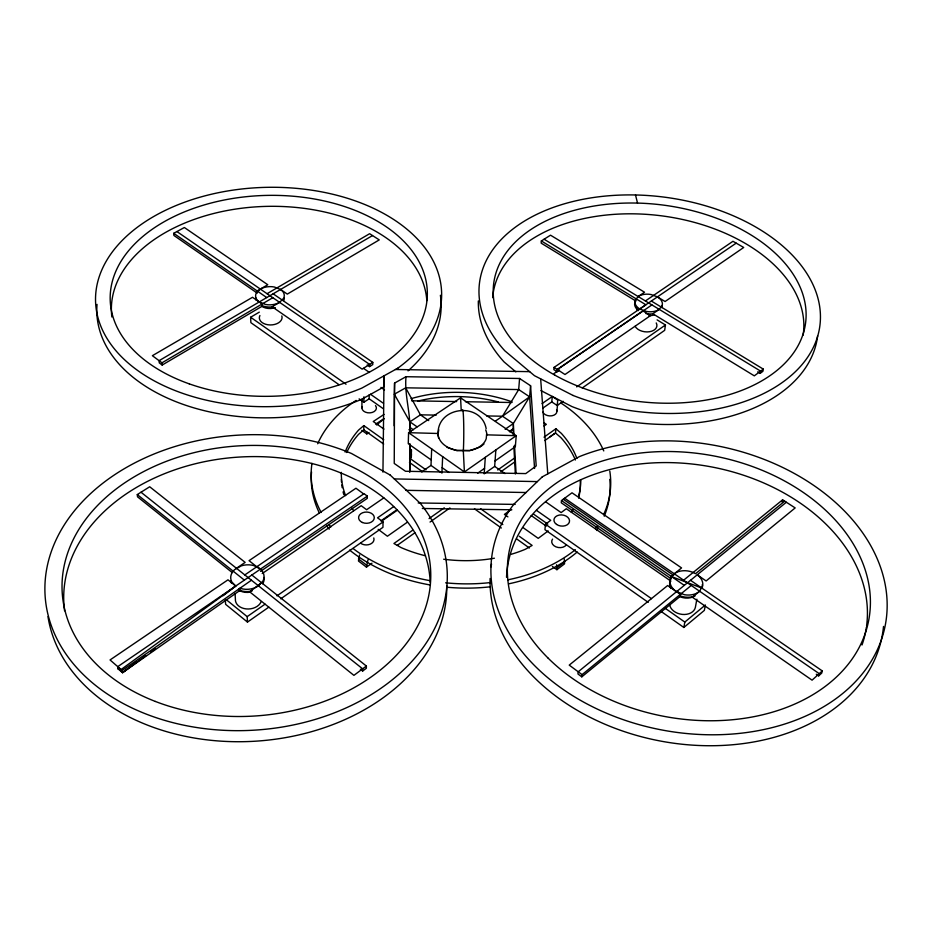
<?xml version="1.0" encoding="UTF-8"?>
<svg xmlns="http://www.w3.org/2000/svg" width="933" height="933" viewBox="0 0 933 933"><rect width="100%" height="100%" fill="white"/><g stroke="black" fill="none" stroke-linecap="round" stroke-linejoin="round"><path stroke-width="1.4" d="M409.727 472.32L409.785 457.403M409.739 450.522L409.75 444.703M409.75 433.087C411.15 414.147 404.281 395.65 405.995 376.71L519.576 378.483L530.574 385.737L536.207 465.917L525.757 473.591L405.505 471.27L394.239 463.456L394.577 383.078L405.995 376.71M409.89 471.235L409.902 443.63M409.914 432.002L409.914 421.833L394.332 394.204L394.577 383.078M394.192 425.798L394.332 394.204L405.692 387.825L518.69 389.562L529.617 396.817L534.574 468.448M359.578 554.972L358.435 561.025L366.447 567.124L371.975 563.194M361.911 407.838L361.957 399.207M346.714 452.517A119.599 84.04 3.2 0 1 358.54 434.346L363.8 429.845L363.823 425.588L383.766 439.781M369.211 394.729L369.176 398.811L363.893 402.228L363.928 396.793M251.852 575.02L366.377 666.045L366.354 668.273L362.622 671.06L362.645 668.833L141.011 492.227M369.025 432.457L366.821 433.915L366.832 431.827M366.447 567.124L367.999 559.753M244.796 574.926L364.045 493.709L367.322 496.123L367.299 498.35L260.529 571.346M273.136 293.813L372.792 362.377L372.768 364.605L369.585 366.622L369.608 364.406L176.92 231.559M382.95 472.121L384.046 375.812L383.848 386.938L361.794 399.242A172.208 109.791 -1.3 0 1 182.238 404.059A172.208 109.791 -1.3 0 1 97.044 304.391M393.621 506.666L377.55 517.827L383.043 521.897L382.95 527.343L280.74 598.823M411.325 452.762L411.383 449.904L409.867 449.881M409.855 455.456L409.785 457.741L411.301 457.765L411.383 453.415L409.867 453.391M411.301 454.884L411.383 449.904M421.623 471.876L430.999 465.415L431.676 448.913M480.355 446.942L469.649 450.627L456.937 450.487A24.386 16.747 3.2 0 1 438.078 434.067C436.994 406.24 481.125 401.412 486.186 428.725M441.904 473.148L442.662 456.657M411.383 450.359L409.867 450.336L409.82 452.377L409.867 451.56L411.383 451.584L411.301 452.493M485.3 457.322L484.192 473.801L494.665 466.407L495.855 449.939M513.22 434.766L513.337 423.547L529.617 396.817L530.574 385.737M519.576 378.483L518.69 389.562L502.49 416.211L495.446 421.051M638.16 296.531A13.832 8.724 7.1 0 1 651.047 294.525L657.485 296.904A13.832 8.724 7.1 0 1 662.22 305.464L659.234 309.371A13.832 8.724 7.1 0 1 646.242 311.412L639.77 308.998A13.832 8.724 7.1 0 1 635.116 300.391L638.16 296.531L644.528 292.216L550.517 235.186L541.338 240.959L541.152 243.14L635.7 300.927M736.184 243.151L554.05 367.404L553.84 369.62L557.083 371.731L559.462 370.098M551.765 401.913L552.289 396.502L557.736 400.094L557.199 405.493L551.765 401.913L542.703 408.222M557.083 371.731L557.293 369.515L642.895 310.911L650.523 315.587L564.99 374.506L554.05 367.404M536.51 510.398L550.715 520.334L545.478 524.241L544.93 529.664L648.237 602.38M556.896 411.115L557.619 403.966M544.814 440.563L555.485 432.982L555.916 428.737L561.374 433.402A119.856 84.028 3.2 0 1 576.886 458.418M564.675 498.222L674.302 573.783L681.568 567.929L572.011 492.799L561.503 500.566L561.269 502.794L670.804 578.53L671.165 576.314M552.359 566.448L556.908 569.69L556.558 564.768M564.22 558.914L564.558 563.824L556.908 569.69M486.711 434.988L486.793 434.288A24.386 16.747 3.2 0 0 485.685 429.961M786.356 502.246L578.215 671.772L577.935 673.976L581.795 676.845L582.075 674.641L691.236 585.469L819.244 673.673L818.673 675.865L816.282 674.221M657.112 319.879L665.451 324.987L664.669 330.34L582.274 387.953M438.638 438.137A24.386 20.748 5.2 0 1 438.078 434.067L438.743 429.728M563.287 499.26L672.926 574.891L671.177 577.026L670.804 579.23A16.537 12.001 10.6 0 0 670.909 588.501M683.854 627.466L684.822 622.066L705.371 605.004L704.357 610.392L683.854 627.466L661.299 611.582M696.869 599.208L695.365 607.395A13.097 9.598 10.8 0 1 682.128 614.392A13.097 9.598 10.8 0 1 669.614 604.549M757.724 371.824L760.197 373.328L760.617 371.136L544.091 239.233M651.386 301.067L763.311 369.13L762.891 371.322L760.197 373.328M782.122 502.036L782.6 499.831L795.173 507.925L706.129 580.956L697.219 574.845L699.237 576.466A16.561 12.001 10.6 0 1 702.724 585.656L699.61 591.219L692.333 597.213L812.072 680.157L822.288 670.92L690.525 580.303M822.288 670.92L821.716 673.113L818.673 675.865M438.183 433.274L438.078 434.067M635.933 300.496L634.837 302.584A13.808 8.724 7.1 0 0 638.592 310.607M261.625 582.798L249.671 591.814L353.91 675.364L366.377 666.045M363.823 425.588L358.564 430.09A119.856 84.028 3.2 0 0 345.128 452.108M376.64 424.993L383.883 418.917M581.795 676.845L679.97 596.56L680.355 594.356L667.643 585.527L569.235 665.112L582.075 674.641M784.688 501.184L695.54 573.702L692.438 572.162A16.561 12.001 10.6 0 0 676.273 572.477L674.302 573.783L691.236 585.469M481.265 446.196L483.994 443.98M683.609 580.209L782.6 499.831M674.746 574.098L671.62 576.617L701.873 588.105M279.597 302.35L283.609 298.315A14.357 9.108 -1.3 0 0 280.553 289.463L274.337 287.002A14.357 9.108 -1.3 0 0 260.354 289.078L256.295 293.067A14.357 9.108 -1.3 0 0 259.246 301.954L265.497 304.461A14.357 9.108 -1.3 0 0 279.597 302.35L272.109 306.759L362.144 369.141L372.792 362.377M136.416 662.045L122.561 672.646L118.036 668.891L117.756 666.652L110.047 659.946L227.99 579.825L235.722 586.041L223.022 595.755M557.129 567.602L564.792 561.748M763.311 369.13L754.307 375.847L652.843 313.768L659.234 309.371M548.172 530.912L538.224 538.353L523.063 527.623M117.756 666.652L121.15 669.497L235.722 586.041L231.781 581.877A16.689 12.234 -3.7 0 1 232.189 572.489L234.475 569.701L241.437 565.806A16.689 12.234 -3.7 0 1 254.126 565.666L260.82 569.41A16.689 12.234 -3.7 0 1 262.651 581.516L257.24 586.647L253.403 588.315A16.689 12.234 -3.7 0 1 240.574 588.455L239.863 588.152L239.991 590.391L122.561 672.646L117.756 666.652L260.459 569.13M145.91 655.607L122.561 672.646L122.281 670.419L121.15 669.497M150.586 652.202L155.251 648.785M511.086 509.546L504.415 514.41L507.914 516.882M486.653 415.943L502.49 416.211L529.617 396.817M412.654 530.224L393.924 543.496L401.003 547.554A119.856 84.028 3.2 0 0 425.448 555.788M429.052 518.608L444.283 507.82M497.709 469.975L514.34 458.196M544.032 437.157L555.916 428.737M549.875 436.901L554.657 433.495M397.33 545.269L414.858 532.825M430.043 522.037L449.916 507.937M500.951 471.701L515.179 461.602M407.301 522.235L387.417 536.23L378.157 529.326M543.974 426.031L546.341 424.363L544.044 422.836M477.638 473.218L484.565 468.343M495.061 460.949L515.343 446.674L516.229 435.676L460.575 397.843L408.584 432.679L408.257 443.7L431.221 459.946M122.281 670.419L251.444 580.221M225.354 600.234L225.623 604.327L247.467 622.089L268.856 607.126M557.199 405.493L563.17 401.318M438.172 433.495L408.584 432.679L464.401 471.946L516.229 435.676L486.723 434.848M380.897 520.882L396.922 509.733M509.36 431.431L512.917 428.97M381.667 521.104L396.852 510.538M509.768 431.874L513.325 429.402M247.467 622.089L247.175 616.631L265.054 604.164M276.973 595.86L383.043 521.897M576.676 386.892L665.451 324.987M505.126 429.25L513.337 423.547L502.49 416.211M542.061 403.604L552.289 396.502M639.805 309.021L645.916 304.799L541.338 240.959M383.836 497.872L366.622 509.733L361.188 505.709L262.231 573.527M651.91 304.916L557.293 369.515M554.074 373.503L558.867 370.214M645.403 300.951L732.965 241.297L743.718 247.478L665.077 301.511L657.485 296.904M367.322 496.123L260.424 569.107L257.135 566.506M236.446 568.279L245.146 562.389L149.7 486.769L137.279 494.572L137.513 496.822L232.224 572.559M384.069 414.404L373.258 421.506L383.953 429.087M375.602 424.188L383.999 418.66M338.912 384.641L250.872 322.666L250.627 317.243L259.316 312.123M161.98 362.82L152.382 355.695L252.516 297.289L262.126 303.971L262.22 306.176L162.167 365.048L161.98 362.82L272.833 297.685M372.512 235.559L159.088 360.674L159.286 362.902L162.167 365.048M267.06 293.697L369.631 233.705L379.253 239.898L287.306 294.093L280.553 289.463M257.146 290.944L267.783 284.752L184.361 227.512L173.725 233.308L173.9 235.466L257.24 293.114M418.182 502.969L515.191 504.403M422.322 508.473L511.844 509.791M395.452 369.491L529.664 371.649M411.581 400.805L456.68 401.575M465.404 401.726L511.949 402.508M436.259 415.103L420.421 414.835L409.914 421.833L417.028 426.813M409.855 450.569L411.371 450.592M409.867 452.015L411.383 451.584M409.867 453.73L411.383 453.415M411.371 454.313L409.867 453.974L411.383 453.998L411.371 456.319L409.855 456.295M409.867 455.992L411.383 456.015M394.297 478.932L537.35 481.591M405.657 490.315L526.142 492.531M456.937 450.487L469.649 450.546A24.386 16.747 3.2 0 0 486.245 438.638L486.641 433.903M456.937 450.569L447.012 447.362M118.036 668.891L120.159 669.649L121.43 671.737M239.991 590.391L240.702 590.694A16.666 12.234 -3.8 0 0 252.132 590.939M540.93 390.589L571.894 406.543A170.669 108.181 7.1 0 0 817.623 335.868M367.182 364.966L369.585 366.622M561.503 500.566L684.297 585.376M173.725 233.308L266.733 297.569M363.52 368.348L369.48 372.477M670.909 581.142L566.308 508.73L561.13 512.59L545.758 501.896M676.985 591.335L680.81 593.983M380.944 387.405L384.501 389.889M428.725 420.608L420.421 414.835L405.692 387.825M494.665 466.407L505.01 473.591M370.413 394.204L383.486 403.348M369.176 398.811L383.393 408.782M409.75 427.267L413.307 429.763M533.629 514.165L547.799 524.113M250.627 317.243L346.038 384.233M545.478 524.241L651.479 598.659M664.576 607.85L684.822 622.066M408.957 429.67L411.336 431.326M531.18 515.529L546.295 526.13M359.135 398.869L363.893 402.228M442.149 467.678L448.983 472.506M430.999 465.415L440.808 472.378M409.575 458.161L425.996 469.847M480.588 508.73L502.84 524.579M519.249 536.253L532.137 545.432L525.302 549.292A119.856 84.028 3.2 0 1 511.004 554.342M363.8 429.845L383.696 444.05M409.447 462.418L422.322 471.608M474.465 508.812L501.348 527.996M516.532 538.831L529.396 548.009M361.817 430.346L366.821 433.915M363.66 493.907L355.951 488.239L249.053 560.663L256.762 566.763M358.447 558.925L366.471 565.025M360.36 669.253L362.622 671.06M137.279 494.572L244.376 580.128M226.369 599.756L247.175 616.631M515.844 371.859L504.042 361.899A170.669 108.181 7.1 0 1 478.337 300.927M555.485 432.982L560.931 437.635A119.599 84.04 3.2 0 1 575.369 460.016M635.501 194.962L637.531 203.067M540.65 378.845L547.776 473.847M235.058 593.47L235.384 598.998A13.202 9.785 -3.9 0 0 246.055 608.899A13.202 9.785 -3.9 0 0 261.077 601.867M239.175 588.63L239.303 590.869M513.337 423.547L513.978 435.151M514.526 445.309L516.031 472.879M513.85 446.382L515.343 473.952M460.575 397.843L461.229 410.52M464.401 471.946L463.328 451.094A24.398 1.306 -89.7 0 0 463.701 424.188A24.398 1.306 -89.7 0 0 462.535 409.797M375.498 405.61A7.266 4.922 0.7 0 1 370.004 412.864A7.266 4.922 0.7 0 1 362.191 406.566M373.771 537.944A7.767 5.633 0.3 0 1 370.016 544.242A7.767 5.633 0.3 0 1 360.651 543.216M556.558 409.844A7.231 4.887 5.4 0 1 551.916 415.78A7.231 4.887 5.4 0 1 542.831 412.141M566.308 544.919A7.744 5.586 6.4 0 1 555.928 546.843A7.744 5.586 6.4 0 1 552.546 539.122M656.237 322.935A11.278 7.196 7.2 0 1 649.52 331.728A11.278 7.196 7.2 0 1 635.128 326.305M281.813 315.937A11.371 7.301 -1.4 0 1 270.127 324.952A11.371 7.301 -1.4 0 1 259.899 315.529M275.363 307.657A11.464 7.289 -1.3 0 1 261.602 306.234M693.102 596.887A13.202 9.598 10.7 0 1 680.017 596.723M654.406 314.806A11.359 7.184 7.1 0 1 648.89 315.681M637.274 310.071A11.359 7.184 7.1 0 1 636.644 308.182M653.077 313.745A13.808 8.724 7.1 0 1 645.951 313.605M662.057 305.383A13.808 8.724 7.1 0 1 661.917 307.657M284.332 298.175A14.345 9.108 -1.3 0 1 283.679 300.531M273.031 306.817A14.345 9.108 -1.3 0 1 262.185 305.686M255.969 299.994A14.345 9.108 -1.3 0 1 255.689 297.627M264.039 577.445A16.666 12.234 -3.8 0 1 262.744 583.755M231.466 583.113A16.666 12.234 -3.8 0 1 230.929 581.026M695.062 595.977A16.537 12.001 10.6 0 1 679.9 595.79M702.222 584.699A16.537 12.001 10.6 0 1 702.316 587.86M699.61 591.219A16.561 12.001 10.6 0 1 684.472 594.729L676.53 591.697A16.561 12.001 10.6 0 1 671.177 577.026M492.671 297.615A156.406 99.108 7.1 0 1 659.526 215.581A156.406 99.108 7.1 0 1 803.115 335.192M883.516 626.451A198.624 144.697 10.8 0 1 677.906 743.753A198.624 144.697 10.8 0 1 490.093 578.472M491.073 566.844A198.624 144.697 10.8 0 1 491.516 563.975M506.526 577.294A181.993 132.533 10.8 0 1 698.42 464.797A181.993 132.533 10.8 0 1 866.594 625.798M866.395 627.174A181.993 132.533 10.8 0 1 862.01 645.006M446.755 585.761A200.245 147.659 -3.8 0 1 259.421 740.919A200.245 147.659 -3.8 0 1 47.991 616.69M64.575 610.788A183.474 135.25 -3.8 0 1 235.489 457.322A183.474 135.25 -3.8 0 1 430.218 582.635M440.388 295.271A172.208 109.791 -1.3 0 1 408.048 370.868M111.867 316.987A157.817 100.577 -1.3 0 1 259.677 206.636A157.817 100.577 -1.3 0 1 426.813 300.613M250.371 592.14A13.307 9.785 -3.8 0 1 238.51 590.018M609.797 471.083A149.898 105.149 3.2 0 1 603.616 514.608M597.108 526.235A149.898 105.149 3.2 0 1 595.406 528.708M575.369 549.689A149.898 105.149 3.2 0 1 507.739 579.848M491.085 582.484A149.898 105.149 3.2 0 1 445.636 582.81M430.066 580.664A149.898 105.149 3.2 0 1 353.071 548.522M330.807 526.982A149.898 105.149 3.2 0 1 329.186 524.882M321.174 512.45A149.898 105.149 3.2 0 1 311.972 463.339M317.686 443.758A149.898 105.149 3.2 0 1 356.114 400.42M561.001 403.079A149.898 105.149 3.2 0 1 603.768 450.919M609.774 479.399A149.583 105.161 3.2 0 1 604.234 516.206M598.193 527.961A149.583 105.161 3.2 0 1 596.572 530.48M577.2 552.009A149.583 105.161 3.2 0 1 508.835 583.801M490.268 586.799A149.583 105.161 3.2 0 1 446.837 587.207M429.891 584.921A149.583 105.161 3.2 0 1 349.618 550.085M329.221 529.163A149.583 105.161 3.2 0 1 326.608 525.524M319.273 512.87A149.583 105.161 3.2 0 1 311.529 471.935M572.862 509.791A119.856 84.028 3.2 0 1 571.369 512.345M494.408 558.214A119.856 84.028 3.2 0 1 443.653 559.217M353.642 510.654A119.856 84.028 3.2 0 1 352.021 508.217M345.607 495.621A119.856 84.028 3.2 0 1 341.291 472.355M411.08 398.659A119.856 84.028 3.2 0 1 511.902 401.796M580.816 480.168A119.856 84.028 3.2 0 1 578.413 496.589M343.822 494.63A119.599 84.04 3.2 0 1 343.076 491.878M342.201 487.714A119.599 84.04 3.2 0 1 341.781 484.927M341.501 482.151A119.599 84.04 3.2 0 1 341.338 479.375M417.926 401.038A119.599 84.04 3.2 0 1 498.234 401.925M580.198 480.297A119.599 84.04 3.2 0 1 578.635 498.14M542.271 476.856L513.803 504.263A199.767 144.732 10.7 0 0 663.631 730.306A199.767 144.732 10.7 0 0 881.977 571.649A199.767 144.732 10.7 0 0 579.393 456.61L542.271 476.856M397.773 368.208L361.864 388.093A173.083 109.662 -1.3 0 1 97.125 314.211A173.083 109.662 -1.3 0 1 318.958 191.37A173.083 109.662 -1.3 0 1 397.773 368.208M573.084 395.464L534.481 375.696L504.846 350.831A171.532 108.041 7.1 0 1 613.016 195.452A171.532 108.041 7.1 0 1 819.139 330.27A171.532 108.041 7.1 0 1 573.084 395.464M390.122 475.002L351.484 453.485A201.411 147.729 -3.8 0 0 48.633 560.301A201.411 147.729 -3.8 0 0 279.294 727.495A201.411 147.729 -3.8 0 0 420.351 503.4L390.122 475.002M362.424 522.503A7.861 5.633 0.4 0 0 374.296 517.78A7.861 5.633 0.4 0 0 362.599 512.753A7.861 5.633 0.4 0 0 362.424 522.503M556.546 524.416A7.826 5.586 6.3 0 0 569.375 522.06A7.826 5.586 6.3 0 0 559.287 515.063A7.826 5.586 6.3 0 0 556.546 524.416M555.1 375.276A157.187 98.968 7.1 0 0 804.899 327.098A157.187 98.968 7.1 0 0 589.003 206.939A157.187 98.968 7.1 0 0 555.1 375.276M548.242 658.255A183.043 132.568 10.7 0 0 858.64 648.47A183.043 132.568 10.7 0 0 659.853 451.63A183.043 132.568 10.7 0 0 548.242 658.255M155.368 701.453A184.547 135.297 -3.7 0 0 430.766 574.39A184.547 135.297 -3.7 0 0 153.059 466.955A184.547 135.297 -3.7 0 0 155.368 701.453M189.247 383.86A158.61 100.461 -1.3 0 0 427.337 293.93A158.61 100.461 -1.3 0 0 189.679 209.82A158.61 100.461 -1.3 0 0 189.247 383.86"/></g></svg>
